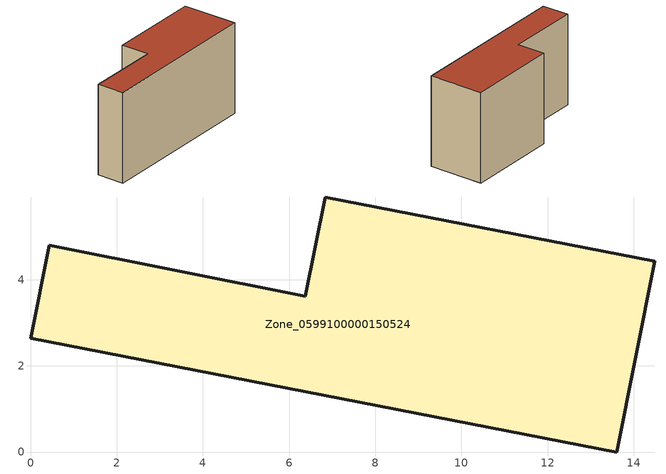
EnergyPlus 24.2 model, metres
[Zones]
Zone_0599100000150524
 floor ground (C_G): 13.61,0 0,2.64 0.43,4.8 6.38,3.62 6.84,5.92 14.49,4.43 z0
 wall outside (C_F): 6.38,3.62 0.43,4.8 0,2.64 13.61,0 14.49,4.43 6.84,5.92 6.38,3.62 z0:7.46
 roof outside (C_R): 14.49,4.43 6.84,5.92 6.38,3.62 0.43,4.8 0,2.64 13.61,0 z7.46
[BUILDING]
Pand.0599100000150524: North Axis=0; Terrain=City; Loads Convergence Tolerance Value=0.04; Temperature Convergence Tolerance Value=0.4; Solar Distribution=FullExterior; Maximum Number of Warmup Days=25; Minimum Number of Warmup Days=1
[Site:Location]
Rotterdam.The.Hague.AP_ZH_NLD Design_Conditions: Latitude=51.96; Longitude=4.45; Time Zone=1; Elevation=-4.5
[SITE:GROUNDTEMPERATURE:BUILDINGSURFACE]
18, 18, 18, 18, 18, 18, 18, 18, 18, 18, 18, 18
[MATERIAL] Thermal Absorptance=0.9; Solar Absorptance=0.7; Visible Absorptance=0.7
Name | Roughness | Thickness | Conductivity | Density | Specific Heat
G.TI.1946 | MediumSmooth | 0.15 | 1 | 540 | 1210
F.TI.1946 | Rough | 0.3 | 0.857143 | 1920 | 840
R.TI.1946 | MediumRough | 0.2 | 0.1 | 1500 | 1000
[CONSTRUCTION]
C_G: G.TI.1946
C_F: F.TI.1946
C_R: R.TI.1946
[ZONE]
Zone_0599100000150524: Type=1; Multiplier=1; Ceiling Height=Autocalculate; Volume=Autocalculate; Floor Area=autocalculate; Part of Total Floor Area=Yes
[ZONEINFILTRATION:DESIGNFLOWRATE]
Infil_Zone_0599100000150524: Zone or ZoneList or Space or SpaceList=Zone_0599100000150524; Schedule=AlwaysOn; Design Flow Rate Calculation Method=Flow/Area; Flow Rate per Floor Area=0.003; Constant Term Coefficient=1; Temperature Term Coefficient=0; Velocity Term Coefficient=0; Velocity Squared Term Coefficient=0
[HVACTEMPLATE:ZONE:IDEALLOADSAIRSYSTEM]
Zone_0599100000150524: Maximum Heating Supply Air Temperature=50; Minimum Cooling Supply Air Temperature=13; Maximum Heating Supply Air Humidity Ratio=0.0156; Minimum Cooling Supply Air Humidity Ratio=0.0077; Heating Limit=NoLimit; Cooling Limit=NoLimit; Dehumidification Control Type=ConstantSensibleHeatRatio; Cooling Sensible Heat Ratio=0.7; Dehumidification Setpoint=60; Humidification Control Type=None; Humidification Setpoint=30; Outdoor Air Method=None; Outdoor Air Flow Rate per Person=0.00944; Outdoor Air Flow Rate per Zone Floor Area=0; Outdoor Air Flow Rate per Zone=0; Demand Controlled Ventilation Type=None; Outdoor Air Economizer Type=NoEconomizer; Heat Recovery Type=None; Sensible Heat Recovery Effectiveness=0.7; Latent Heat Recovery Effectiveness=0.65
[ZONECONTROL:THERMOSTAT]
ThermostatControl_Zone_0599100000150524: Zone or ZoneList=Zone_0599100000150524; Control Type Schedule=DualSetpointControlType; Control 1=Thermostat_Zone_0599100000150524; Temperature Difference Between Cutout And Setpoint=0
[THERMOSTATSETPOINT:DUALSETPOINT]
Thermostat_Zone_0599100000150524: Heating Setpoint Temperature Schedule=HeatingSetpoint_Zone_0599100000150524; Cooling Setpoint Temperature Schedule=CoolingSetpoint_Zone_0599100000150524
[SCHEDULE:COMPACT]
HeatingSetpoint_Zone_0599100000150524: Through: 12/31, For: AllDays, Until: 24:00, 21
CoolingSetpoint_Zone_0599100000150524: Through: 12/31, For: AllDays, Until: 24:00, 24
DualSetpointControlType: Through: 12/31, For: AllDays, Until: 24:00, 4
AlwaysOn: Through: 12/31, For: AllDays, Until: 24:00, 1
